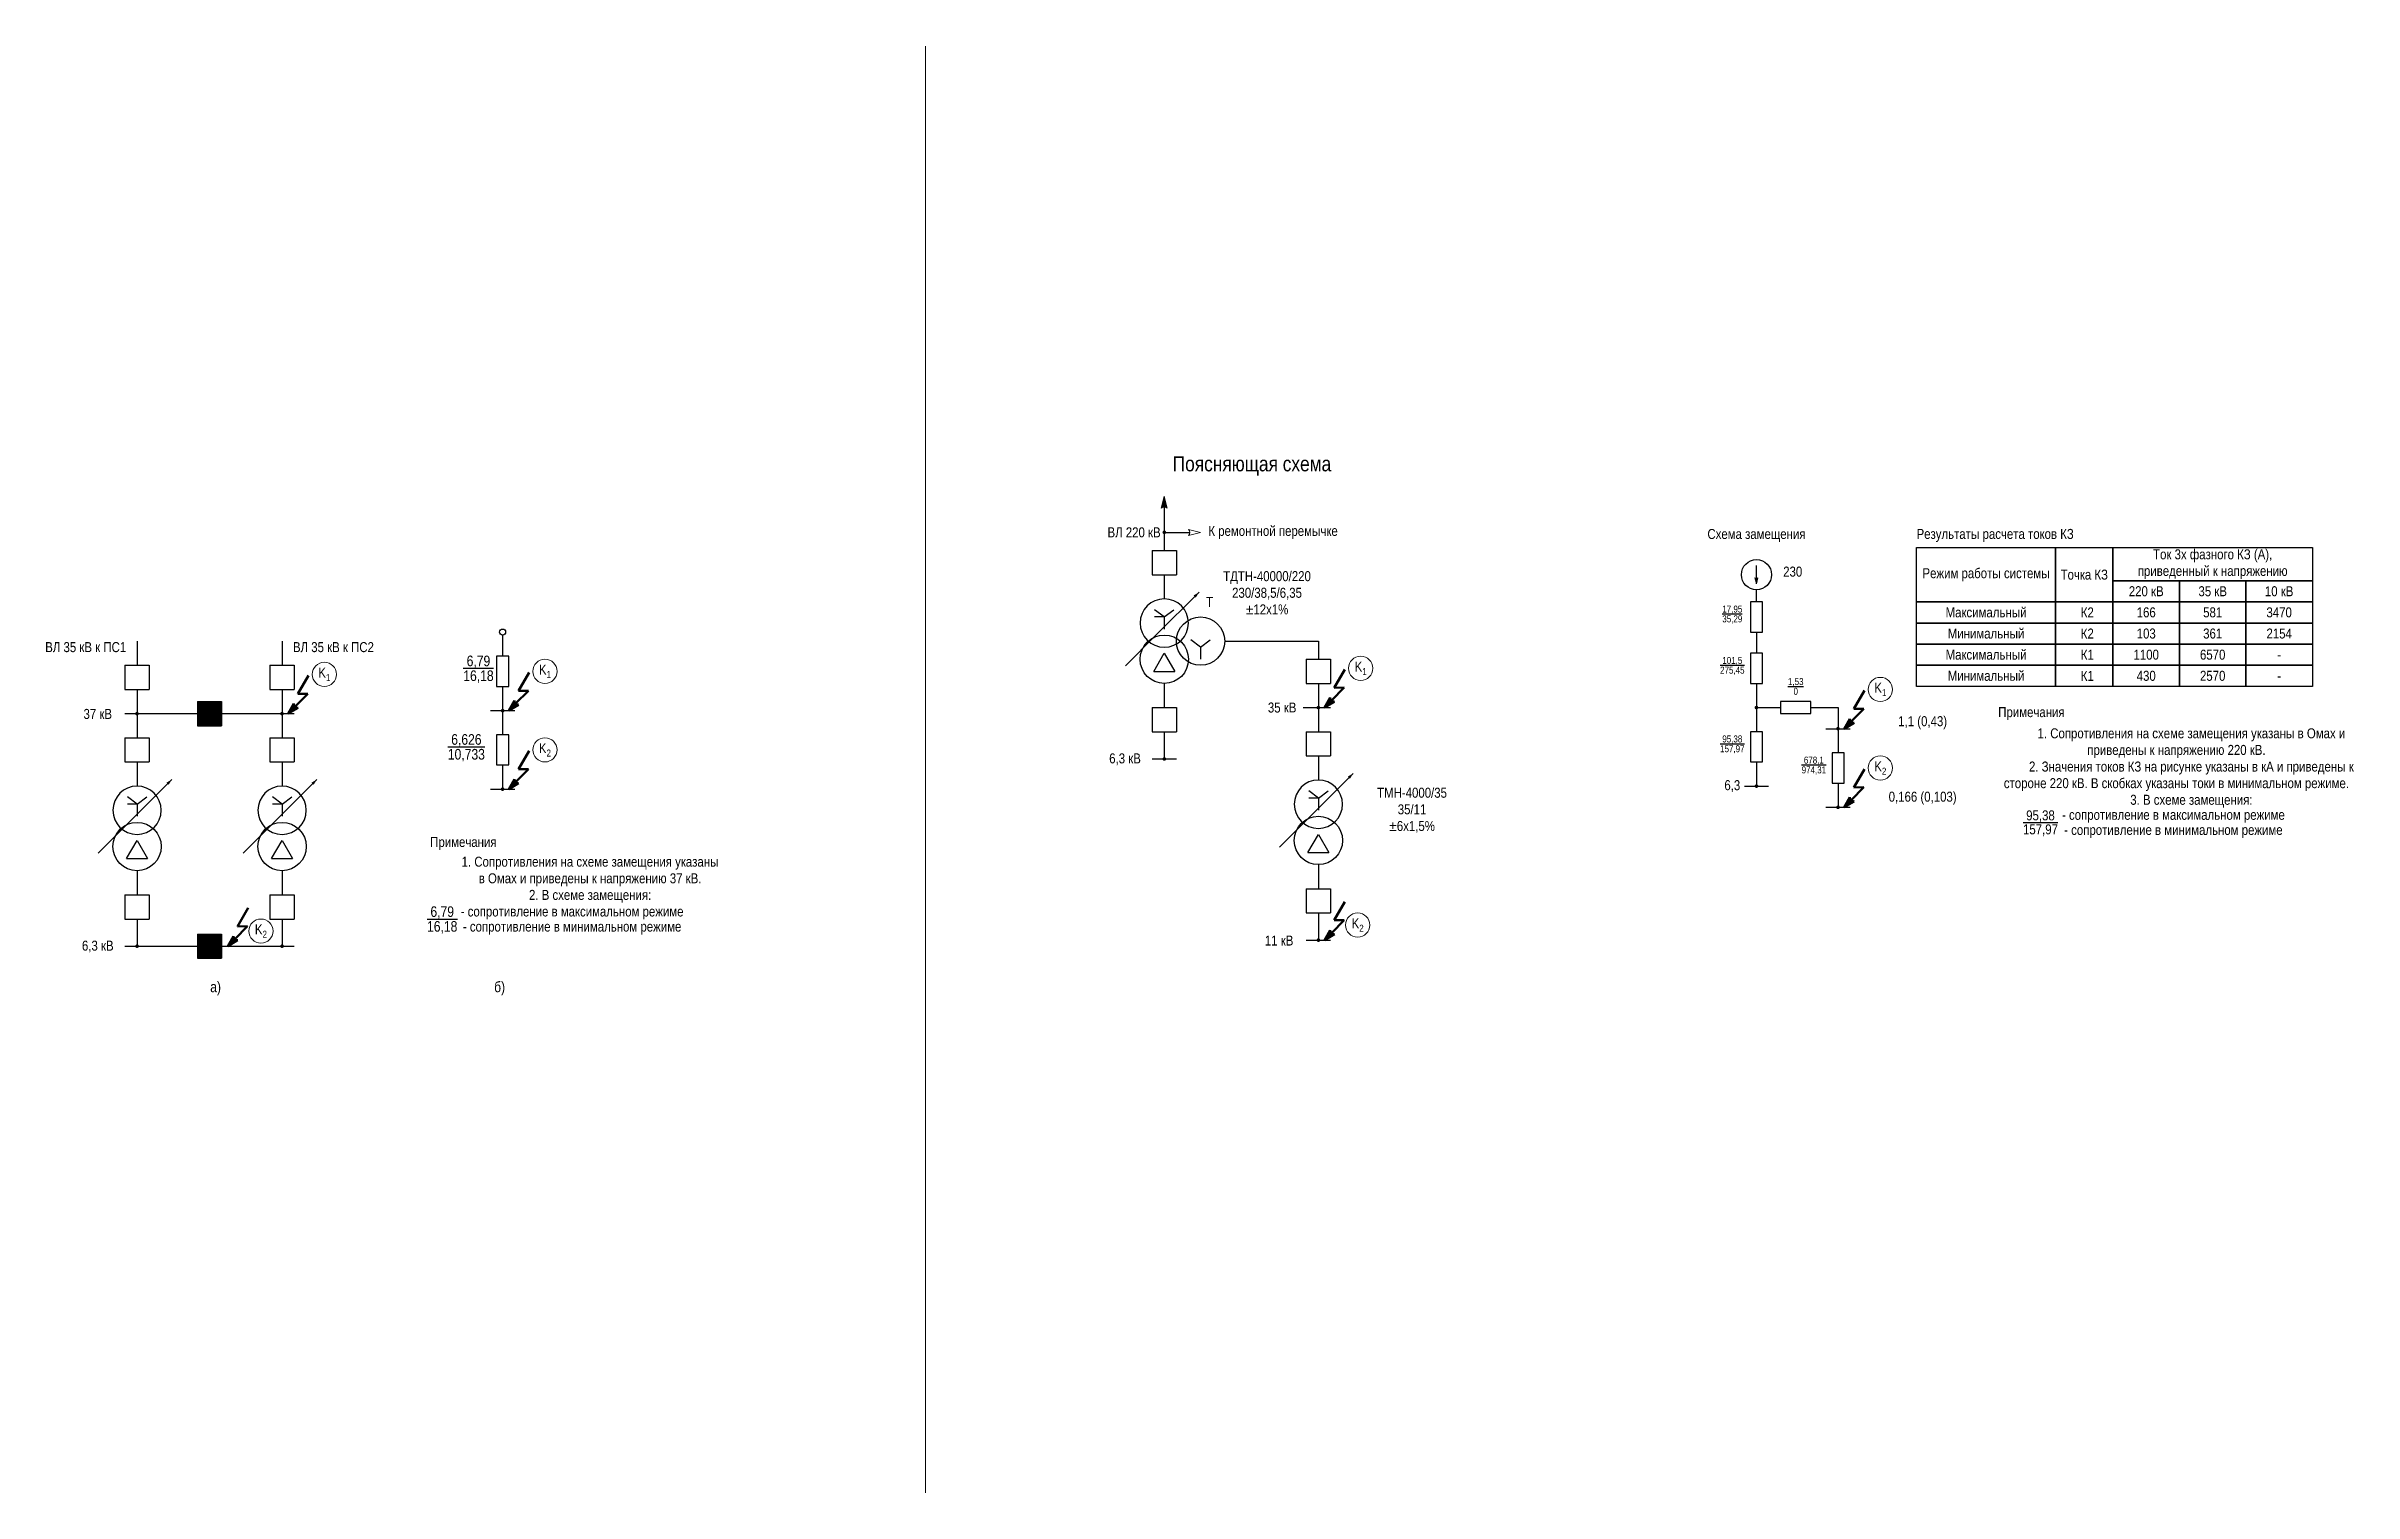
# Model space of a CAD drawing. Header units: millimetres. Extents: x 7846 to 8610, y 6278 to 6757.
import ezdxf
from ezdxf.enums import TextEntityAlignment as Align

# ---------------------------------------------------------------- set-up
doc = ezdxf.new("R2010")
doc.units = ezdxf.units.MM
doc.layers.add('Основная', color=7, linetype='Continuous', lineweight=30)
doc.layers.add('Тонкая', color=7, linetype='Continuous', lineweight=13)
doc.styles.add('Narrow', font='ARIALN.TTF')
doc.styles.add('Вывод', font='tahoma.ttf', dxfattribs={"height": 2.5})
doc.styles.add('Компонент', font='ARIALN.TTF', dxfattribs={"height": 3.5})
pattern_1 = [(0, (-12, 12), (0, 6.985), [5.08, -1.905]), (90, (-12, 12), (-6.985, 4e-16), [5.08, -1.905])]

# ---------------------------------------------------------------- blocks, each defined once
blk = doc.blocks.new('*U4')
at = {"color": 0}
for p, q in [((0, 0), (-8, 0)), ((-8, -8), (-8, 0)), ((0, -8), (0, 0)), ((0, -8), (-8, -8))]:
    blk.add_line(p, q, dxfattribs=at)
at = {"layer": 'Основная', "style": 'Компонент'}
blk.add_attdef('ОУ', text='', height=3.5, dxfattribs=at).set_placement((-15, -3), align=Align.MIDDLE_CENTER)
blk = doc.blocks.new('*U6')
at = {"ltscale": 0.25}
for p, q in [((-3.46, -4), (0, 2)), ((0, 2), (3.46, -4)), ((-3.46, -4), (3.46, -4))]:
    blk.add_line(p, q, dxfattribs=at)
blk.add_circle((0, 0), 8, dxfattribs=at)
at = {"layer": 'Основная', "style": 'Компонент'}
blk.add_attdef('ОУ', text='', height=3.5, dxfattribs=at).set_placement((17, 0), align=Align.MIDDLE_CENTER)
blk = doc.blocks.new('*U3')
at = {"ltscale": 0.25}
for p, q in [((0, 0), (-20, 0)), ((14.44, 0), (0, 0))]:
    blk.add_line(p, q, dxfattribs=at)
blk.add_lwpolyline([(-18, 0, 1, 0, 0), (-20, 0, 0, 0, 0)], format="xyseb", dxfattribs=at)
at = {"layer": 'Основная', "style": 'Вывод'}
blk.add_attdef('ОС', text='', height=2.5, dxfattribs=at).set_placement((3, 2), align=Align.MIDDLE_CENTER)
blk = doc.blocks.new('*U5')
at = {"ltscale": 0.25}
for q in [(-3.2, 4.4), (3.2, 4.4), (0, -2), (3.21, 2)]:
    blk.add_line((0, 2), q, dxfattribs=at)
blk.add_circle((0, 0), 8, dxfattribs=at)
at = {"layer": 'Основная', "style": 'Компонент'}
blk.add_attdef('ОУ', text='', height=3.5, dxfattribs=at).set_placement((-17, 0), align=Align.MIDDLE_CENTER)
blk = doc.blocks.new('*U46')
at = {"ltscale": 0.25}
for p, q in [((-3.46, -4), (0, 2)), ((0, 2), (3.46, -4)), ((-3.46, -4), (3.46, -4))]:
    blk.add_line(p, q, dxfattribs=at)
blk.add_circle((0, 0), 8, dxfattribs=at)
at = {"layer": 'Основная', "style": 'Компонент'}
blk.add_attdef('ОУ', text='', height=3.5, dxfattribs=at).set_placement((17, 0), align=Align.MIDDLE_CENTER)
blk = doc.blocks.new('*U49')
at = {"ltscale": 0.25}
for q in [(-3.2, 0.4), (3.2, 0.4), (0, -6)]:
    blk.add_line((0, -2), q, dxfattribs=at)
blk.add_circle((0, 0), 8, dxfattribs=at)
at = {"layer": 'Основная', "style": 'Компонент'}
blk.add_attdef('ОУ', text='', height=3.5, dxfattribs=at).set_placement((17, 0), align=Align.MIDDLE_CENTER)

msp = doc.modelspace()

# ---------------------------------------------------------------- hatches: boundary and pattern name
at = {"layer": 'Тонкая'}
h = msp.add_hatch(dxfattribs=at)
h.set_pattern_fill('ANGLE', color=256)
h.set_pattern_definition(pattern_1)
h.paths.add_polyline_path([(8216, 6608), (8212, 6609, -0.414214), (8212, 6607)])
h = msp.add_hatch(dxfattribs=at)
h.set_pattern_fill('ANGLE', color=256)
h.set_pattern_definition(pattern_1)
h.paths.add_polyline_path([(8216, 6608), (8212, 6609, -0.414214), (8212, 6607)])
h = msp.add_hatch(dxfattribs=at)
h.set_pattern_fill('ANGLE', color=256)
h.set_pattern_definition([(0, (-11, 15), (0, 6.985), [5.08, -1.905]), (90, (-11, 15), (-6.985, 4e-16), [5.08, -1.905])])
h.paths.add_polyline_path([(8217, 6611), (8213, 6612, -0.414214), (8213, 6610)])
h = msp.add_hatch(color=256, dxfattribs=at)
h.dxf.hatch_style = 1
h.paths.add_polyline_path([(8216, 6608), (8215, 6604, -0.414214), (8217, 6604)])
h = msp.add_hatch(dxfattribs=at)
h.set_pattern_fill('ANGLE', color=256)
h.set_pattern_definition([(0, (0, 0), (0, 6.985), [5.08, -1.905]), (90, (0, 0), (-6.985, 4e-16), [5.08, -1.905])])
h.paths.add_polyline_path([(8228, 6596), (8224, 6597, -0.414214), (8224, 6595)])
h = msp.add_hatch(color=256, dxfattribs=at)
h.dxf.hatch_style = 1
h.paths.add_polyline_path([(8412, 6579), (8412.5, 6581, -0.414214), (8411.5, 6581)])
h = msp.add_hatch(color=256, dxfattribs=at)
h.dxf.hatch_style = 1
h.paths.add_polyline_path([(7904, 6540), (7896, 6540), (7896, 6532), (7904, 6532)])
h = msp.add_hatch(color=256, dxfattribs=at)
h.dxf.hatch_style = 1
h.paths.add_polyline_path([(7926, 6536), (7929.3, 6537.95, -0.430578), (7927.91, 6539.33)])
h = msp.add_hatch(color=256, dxfattribs=at)
h.dxf.hatch_style = 1
h.paths.add_polyline_path([(7999, 6537), (8002.3, 6538.95, -0.430578), (8000.91, 6540.33)])
h = msp.add_hatch(color=256, dxfattribs=at)
h.dxf.hatch_style = 1
h.paths.add_polyline_path([(8269, 6538), (8272.3, 6539.95, -0.430578), (8270.91, 6541.33)])
h = msp.add_hatch(color=256, dxfattribs=at)
h.dxf.hatch_style = 1
h.paths.add_polyline_path([(8441, 6531), (8444.3, 6532.95, -0.430578), (8442.91, 6534.33)])
h = msp.add_hatch(color=256, dxfattribs=at)
h.dxf.hatch_style = 1
h.paths.add_polyline_path([(7999, 6511), (8002.3, 6512.95, -0.430578), (8000.91, 6514.33)])
h = msp.add_hatch(color=256, dxfattribs=at)
h.dxf.hatch_style = 1
h.paths.add_polyline_path([(8441, 6505), (8444.3, 6506.95, -0.430578), (8442.91, 6508.33)])
h = msp.add_hatch(color=256, dxfattribs=at)
h.dxf.hatch_style = 1
h.paths.add_polyline_path([(7904, 6463), (7896, 6463), (7896, 6455), (7904, 6455)])
h = msp.add_hatch(color=256, dxfattribs=at)
h.dxf.hatch_style = 1
h.paths.add_polyline_path([(7906, 6459), (7909.3, 6460.95, -0.430578), (7907.91, 6462.33)])
h = msp.add_hatch(color=256, dxfattribs=at)
h.dxf.hatch_style = 1
h.paths.add_polyline_path([(8269, 6461), (8272.3, 6462.95, -0.430578), (8270.91, 6464.33)])

# ---------------------------------------------------------------- linework, layer by layer
at = {"layer": 'Основная'}
for p, q in [((8216, 6604.41), (8216, 6590)), ((8216, 6596), (8224.41, 6596)), ((8412, 6584), (8412, 6585)), ((8216, 6582), (8216, 6574)), ((8412, 6579), (8412, 6584)), ((8412, 6573), (8412, 6577)), ((7997, 6562), (7997, 6555)), ((8412, 6563), (8412, 6556)), ((7876, 6560), (7876, 6552)), ((7924, 6560), (7924, 6552)), ((8216, 6546), (8216, 6538)), ((8267, 6546), (8267, 6538)), ((8412, 6546), (8412, 6538)), ((7876, 6544), (7876, 6536)), ((7924, 6544), (7924, 6536)), ((7997, 6545), (7997, 6537)), ((7872, 6536), (7896, 6536)), ((7876, 6536), (7876, 6528)), ((7904, 6536), (7928, 6536)), ((7924, 6536), (7924, 6528)), ((7993, 6537), (8001, 6537)), ((7997, 6537), (7997, 6529)), ((8262, 6538), (8271, 6538)), ((8267, 6538), (8267, 6530)), ((8412, 6538), (8412, 6530)), ((8412, 6538), (8420, 6538)), ((8435, 6531), (8443, 6531)), ((8439, 6531), (8439, 6523)), ((8216, 6530), (8216, 6521)), ((7876, 6520), (7876, 6512)), ((7924, 6520), (7924, 6512)), ((7997, 6519), (7997, 6511)), ((8212, 6521), (8220, 6521)), ((8267, 6522), (8267, 6514)), ((8412, 6520), (8412, 6512)), ((7993, 6511), (8001, 6511)), ((8408, 6512), (8416, 6512)), ((8439, 6513), (8439, 6505)), ((8435, 6505), (8443, 6505)), ((8267, 6486), (8267, 6478)), ((7876, 6484), (7876, 6476)), ((7924, 6484), (7924, 6476)), ((8267, 6470), (8267, 6461)), ((7876, 6468), (7876, 6459)), ((7924, 6468), (7924, 6459)), ((7872, 6459), (7896, 6459)), ((7904, 6459), (7928, 6459)), ((8263, 6461), (8271, 6461))]:
    msp.add_line(p, q, dxfattribs=at)
at = {"layer": 'Основная', "ltscale": 0.25, "const_width": 0.6}
for points in [[(8215.7, 6596, 1), (8216.3, 6596, 1)], [(8266.7, 6538, 1), (8267.3, 6538, 1)], [(8411.7, 6538, 1), (8412.3, 6538, 1)], [(7875.7, 6536, 1), (7876.3, 6536, 1)], [(7923.7, 6536, 1), (7924.3, 6536, 1)], [(7996.7, 6537, 1), (7997.3, 6537, 1)], [(8438.7, 6531, 1), (8439.3, 6531, 1)], [(8215.7, 6521, 1), (8216.3, 6521, 1)], [(7996.7, 6511, 1), (7997.3, 6511, 1)], [(8411.7, 6512, 1), (8412.3, 6512, 1)], [(8438.7, 6505, 1), (8439.3, 6505, 1)], [(7875.7, 6459, 1), (7876.3, 6459, 1)], [(7923.7, 6459, 1), (7924.3, 6459, 1)], [(8266.7, 6461, 1), (8267.3, 6461, 1)]]:
    msp.add_lwpolyline(points, format="xyb", close=True, dxfattribs=at)
at = {"layer": 'Основная'}
for points in [[(8465, 6591), (8511, 6591), (8511, 6573), (8465, 6573)], [(8511, 6591), (8530, 6591), (8530, 6573), (8511, 6573)], [(8530, 6591), (8596, 6591), (8596, 6580), (8530, 6580)], [(8530, 6580), (8552, 6580), (8552, 6573), (8530, 6573)], [(8552, 6580), (8574, 6580), (8574, 6573), (8552, 6573)], [(8574, 6580), (8596, 6580), (8596, 6573), (8574, 6573)], [(8410, 6573), (8410, 6563), (8414, 6563), (8414, 6573)], [(8465, 6573), (8511, 6573), (8511, 6566), (8465, 6566)], [(8511, 6573), (8530, 6573), (8530, 6566), (8511, 6566)], [(8530, 6573), (8552, 6573), (8552, 6566), (8530, 6566)], [(8552, 6573), (8574, 6573), (8574, 6566), (8552, 6566)], [(8574, 6573), (8596, 6573), (8596, 6566), (8574, 6566)], [(8465, 6566), (8511, 6566), (8511, 6559), (8465, 6559)], [(8511, 6566), (8530, 6566), (8530, 6559), (8511, 6559)], [(8530, 6566), (8552, 6566), (8552, 6559), (8530, 6559)], [(8552, 6566), (8574, 6566), (8574, 6559), (8552, 6559)], [(8574, 6566), (8596, 6566), (8596, 6559), (8574, 6559)], [(7995, 6555), (7995, 6545), (7999, 6545), (7999, 6555)], [(8410, 6556), (8410, 6546), (8414, 6546), (8414, 6556)], [(8465, 6559), (8511, 6559), (8511, 6552), (8465, 6552)], [(8511, 6559), (8530, 6559), (8530, 6552), (8511, 6552)], [(8530, 6559), (8552, 6559), (8552, 6552), (8530, 6552)], [(8552, 6559), (8574, 6559), (8574, 6552), (8552, 6552)], [(8574, 6559), (8596, 6559), (8596, 6552), (8574, 6552)], [(8465, 6552), (8511, 6552), (8511, 6545), (8465, 6545)], [(8511, 6552), (8530, 6552), (8530, 6545), (8511, 6545)], [(8530, 6552), (8552, 6552), (8552, 6545), (8530, 6545)], [(8552, 6552), (8574, 6552), (8574, 6545), (8552, 6545)], [(8574, 6552), (8596, 6552), (8596, 6545), (8574, 6545)], [(8430, 6540), (8420, 6540), (8420, 6536), (8430, 6536)], [(7995, 6529), (7995, 6519), (7999, 6519), (7999, 6529)], [(8410, 6530), (8410, 6520), (8414, 6520), (8414, 6530)], [(8437, 6523), (8437, 6513), (8441, 6513), (8441, 6523)]]:
    msp.add_lwpolyline(points, close=True, dxfattribs=at)
for points in [[(8236, 6560), (8267, 6560), (8267, 6554)], [(8430, 6538), (8439, 6538), (8439, 6531)]]:
    msp.add_lwpolyline(points, dxfattribs=at)
for centre, radius in [((8412, 6582), 5), ((7997, 6563), 1)]:
    msp.add_circle(centre, radius, dxfattribs=at)
at = {"layer": 'Тонкая'}
for p, q in [((8137, 6757), (8137, 6278)), ((8216, 6608), (8215, 6604)), ((8216, 6608), (8217, 6604)), ((8228, 6596), (8224, 6597)), ((8228, 6596), (8224, 6595)), ((8412, 6579), (8411.5, 6581)), ((8412, 6579), (8412.5, 6581))]:
    msp.add_line(p, q, dxfattribs=at)
at = {"layer": 'Тонкая', "lineweight": 50}
for p, q in [((7932.78, 6548.65), (7929.22, 6542.57)), ((8005.78, 6549.65), (8002.22, 6543.57)), ((8275.78, 6550.65), (8272.22, 6544.57)), ((7926, 6536), (7927.91, 6539.33)), ((7932.52, 6542.6), (7928.31, 6538.34)), ((7929.22, 6542.57), (7932.52, 6542.6)), ((7999, 6537), (8000.91, 6540.33)), ((7999, 6537), (8002.3, 6538.95)), ((8005.52, 6543.6), (8001.31, 6539.34)), ((8002.22, 6543.57), (8005.52, 6543.6)), ((8269, 6538), (8270.91, 6541.33)), ((8269, 6538), (8272.3, 6539.95)), ((8275.52, 6544.6), (8271.31, 6540.34)), ((8272.22, 6544.57), (8275.52, 6544.6)), ((8447.78, 6543.65), (8444.22, 6537.57)), ((7926, 6536), (7929.3, 6537.95)), ((8441, 6531), (8442.91, 6534.33)), ((8441, 6531), (8444.3, 6532.95)), ((8447.52, 6537.6), (8443.31, 6533.34)), ((8444.22, 6537.57), (8447.52, 6537.6)), ((8005.78, 6523.65), (8002.22, 6517.57)), ((8005.52, 6517.6), (8001.31, 6513.34)), ((8002.22, 6517.57), (8005.52, 6517.6)), ((8447.78, 6517.65), (8444.22, 6511.57)), ((7999, 6511), (8000.91, 6514.33)), ((7999, 6511), (8002.3, 6512.95)), ((8441, 6505), (8442.91, 6508.33)), ((8447.52, 6511.6), (8443.31, 6507.34)), ((8444.22, 6511.57), (8447.52, 6511.6)), ((8441, 6505), (8444.3, 6506.95)), ((7912.78, 6471.65), (7909.22, 6465.57)), ((8275.78, 6473.65), (8272.22, 6467.57)), ((7906, 6459), (7907.91, 6462.33)), ((7912.52, 6465.6), (7908.31, 6461.34)), ((7909.22, 6465.57), (7912.52, 6465.6)), ((8269, 6461), (8270.91, 6464.33)), ((8269, 6461), (8272.3, 6462.95)), ((8275.52, 6467.6), (8271.31, 6463.34)), ((8272.22, 6467.57), (8275.52, 6467.6)), ((7906, 6459), (7909.3, 6460.95))]:
    msp.add_line(p, q, dxfattribs=at)
at = {"layer": 'Тонкая'}
for centre in [(8011, 6550), (8281, 6551), (7938, 6549), (8453, 6544), (8011, 6524), (8453, 6518), (8280, 6466), (7917, 6464)]:
    msp.add_circle(centre, 4, dxfattribs=at)
for centre, radius, start, end in [((8216, 6603), 1.41, 45, 135), ((8223, 6596), 1.41, 315, 45), ((8412, 6581.5), 0.707, 225, 315)]:
    msp.add_arc(centre, radius, start, end, dxfattribs=at)
at = {"layer": 'Тонкая', "lineweight": 50}
for centre in [(7929.26, 6539.3), (8002.26, 6540.3), (8272.26, 6541.3), (8444.26, 6534.3), (8002.26, 6514.3), (8444.26, 6508.3), (7909.26, 6462.3), (8272.26, 6464.3)]:
    msp.add_arc(centre, 1.35, 178.76883, 271.95139, dxfattribs=at)

# ---------------------------------------------------------------- block references
at = {"layer": 'Основная', "ltscale": 0.25}
for name, p, rotation in [('*U4', (8212, 6582), 180), ('*U4', (8263, 6546), 180), ('*U4', (7872, 6544), 180), ('*U4', (7920, 6544), 180), ('*U4', (7896, 6532), 180), ('*U4', (8212, 6530), 180), ('*U4', (7872, 6520), 180), ('*U4', (7920, 6520), 180), ('*U4', (8263, 6522), 180), ('*U3', (8264.36, 6502.05), 224.9999999999999), ('*U3', (7873.36, 6500.05), 224.9999999999999), ('*U3', (7921.36, 6500.05), 224.9999999999999), ('*U4', (8263, 6470), 180), ('*U4', (7872, 6468), 180), ('*U4', (7920, 6468), 180), ('*U4', (7896, 6455), 180)]:
    msp.add_blockref(name, p, dxfattribs=dict(at, rotation=rotation))
at = {"layer": 'Основная', "ltscale": 0.35, "rotation": 224.9999999999999}
msp.add_blockref('*U3', (8213.36, 6562.05), dxfattribs=at)
at = {"layer": 'Основная', "ltscale": 0.35, "xscale": -1}
for p in [(8216, 6566), (7876, 6504), (7924, 6504), (8267, 6506)]:
    msp.add_blockref('*U5', p, dxfattribs=at)
at = {"layer": 'Основная', "ltscale": 0.35}
for name, p in [('*U46', (8216, 6554)), ('*U49', (8228, 6560)), ('*U6', (7876, 6492)), ('*U6', (7924, 6492)), ('*U6', (8267, 6494))]:
    msp.add_blockref(name, p, dxfattribs=at)

# ---------------------------------------------------------------- texts
at = {"layer": 'Основная', "attachment_point": 5, "style": 'Narrow'}
for s, insert, char_height, width in [('Поясняющая схема', (8245, 6618), 5, 84.9132), ('\\pi-9.9,l9.9,t9.9;ВЛ 220 кВ', (8206, 6596), 3.3, 35.9038), ('\\pi-9.9,l9.9,t9.9;К ремонтной перемычке', (8252, 6596), 3.3, 85.8278), ('Схема замещения', (8412, 6595), 3.3, 147.4852), ('\\A1;\\pi-9.9,l9.9,t9.9;Результаты расчета токов КЗ', (8491, 6595), 3.3, 147.4852), ('\\pi-9.9,l9.9,t9.9;230', (8424, 6583), 3.3, 40.3325), ('\\A1;\\pi-9.9,l9.9,t9.9;Режим работы системы', (8488, 6582), 3.3, 46), ('\\A1;\\pt9.9;Ток 3х фазного КЗ (А), приведенный к напряжению', (8563, 6585.5), 3.3, 64), ('\\A1;\\pi-9.9,l9.9,t9.9;ТДТН-40000/220\\P230/38,5/6,35\\P±12х1%', (8250, 6576), 3.3, 35.9038), ('\\A1;\\pi-9.9,l9.9,t9.9;Точка КЗ', (8520.5, 6582), 3.3, 19), ('\\A1;\\pi-9.9,l9.9,t9.9;220 кВ', (8541, 6576.5), 3.3, 22), ('\\A1;\\pi-9.9,l9.9,t9.9;35 кВ', (8563, 6576.5), 3.3, 22), ('\\A1;\\pi-9.9,l9.9,t9.9;10 кВ', (8585, 6576.5), 3.3, 22), ('\\pi-9.9,l9.9,t9.9;T', (8231, 6573), 3.3, 21.8485), ('\\A1;\\pi-9.9,l9.9,t9.9;{\\H0.7x;\\S17,95/35,29;} ', (8404, 6569), 3.3, 35.9038), ('\\A1;\\pi-9.9,l9.9,t9.9;Максимальный', (8488, 6569.5), 3.3, 46), ('\\A1;\\pi-9.9,l9.9,t9.9;К2', (8521.5, 6569.5), 3.3, 37), ('\\A1;\\pi-9.9,l9.9,t9.9;166', (8541, 6569.5), 3.3, 22), ('\\A1;\\pi-9.9,l9.9,t9.9;581', (8563, 6569.5), 3.3, 22), ('\\A1;\\pi-9.9,l9.9,t9.9;3470', (8585, 6569.5), 3.3, 22), ('\\A1;\\pi-9.9,l9.9,t9.9;Минимальный', (8488, 6562.5), 3.3, 46), ('\\A1;\\pi-9.9,l9.9,t9.9;К2', (8521.5, 6562.5), 3.3, 37), ('\\A1;\\pi-9.9,l9.9,t9.9;103', (8541, 6562.5), 3.3, 22), ('\\A1;\\pi-9.9,l9.9,t9.9;361', (8563, 6562.5), 3.3, 22), ('\\A1;\\pi-9.9,l9.9,t9.9;2154', (8585, 6562.5), 3.3, 22), ('\\pi-9.9,l9.9,t9.9;ВЛ 35 кВ к ПС1', (7859, 6558), 3.3, 35.9038), ('\\pi-9.9,l9.9,t9.9;ВЛ 35 кВ к ПС2', (7941, 6558), 3.3, 35.9038), ('\\A1;\\pi-15,l15,t15;{\\H0.7x;\\S6,79/16,18;} ', (7989, 6551), 5, 35.9038), ('\\A1;\\pi-9.9,l9.9,t9.9;{\\H0.7x;\\S101,5/275,45;} ', (8404, 6552), 3.3, 35.9038), ('\\A1;\\pi-9.9,l9.9,t9.9;Максимальный', (8488, 6555.5), 3.3, 46), ('\\A1;\\pi-9.9,l9.9,t9.9;К1', (8521.5, 6555.5), 3.3, 37), ('\\A1;\\pi-9.9,l9.9,t9.9;1100', (8541, 6555.5), 3.3, 22), ('\\A1;\\pi-9.9,l9.9,t9.9;6570', (8563, 6555.5), 3.3, 22), ('\\A1;\\pi-9.9,l9.9,t9.9;-', (8585, 6555.5), 3.3, 22), ('\\A1;\\pi-9.9,l9.9,t9.9;K{\\H0.7x;\\S^ 1;}', (7938, 6549), 3.3, 40.3325), ('\\A1;\\pi-9.9,l9.9,t9.9;K{\\H0.7x;\\S^ 1;}', (8011, 6550), 3.3, 40.3325), ('\\A1;\\pi-9.9,l9.9,t9.9;K{\\H0.7x;\\S^ 1;}', (8281, 6551), 3.3, 40.3325), ('\\A1;\\pi-9.9,l9.9,t9.9;{\\H0.7x;\\S1,53/0;} ', (8425, 6545), 3.3, 35.9038), ('\\A1;\\pi-9.9,l9.9,t9.9;K{\\H0.7x;\\S^ 1;}', (8453, 6544), 3.3, 40.3325), ('\\A1;\\pi-9.9,l9.9,t9.9;Минимальный', (8488, 6548.5), 3.3, 46), ('\\A1;\\pi-9.9,l9.9,t9.9;К1', (8521.5, 6548.5), 3.3, 37), ('\\A1;\\pi-9.9,l9.9,t9.9;430', (8541, 6548.5), 3.3, 22), ('\\A1;\\pi-9.9,l9.9,t9.9;2570', (8563, 6548.5), 3.3, 22), ('\\A1;\\pi-9.9,l9.9,t9.9;-', (8585, 6548.5), 3.3, 22), ('\\pi-9.9,l9.9,t9.9;35 кВ', (8255, 6538), 3.3, 40.3325), ('\\pi-9.9,l9.9,t9.9;37 кВ', (7863, 6535.87), 3.3, 40.3325), ('\\A1;\\pi-9.9,l9.9,t9.9;1,1 (0,43)', (8467, 6533), 3.3, 40.3325), ('Примечания', (8503, 6536), 3.3, 35.9038), ('\\pi9.9;1. Сопротивления на схеме замещения указаны в Омах и приведены к напряжению 220 кВ.\\P2. Значения токов КЗ на рисунке указаны в кА и приведены к стороне 220 кВ. В скобках указаны токи в минимальном режиме.\\P3. В схеме замещения:', (8551, 6518), 3.3, 117.5554), ('\\A1;\\pi-15,l15,t15;{\\H0.7x;\\S6,626/10,733;} ', (7985, 6525), 5, 35.9038), ('\\A1;\\pi-9.9,l9.9,t9.9;K{\\H0.7x;\\S^ 2;}', (8011, 6524), 3.3, 40.3325), ('\\A1;\\pi-9.9,l9.9,t9.9;{\\H0.7x;\\S95,38/157,97;} ', (8404, 6526), 3.3, 35.9038), ('\\pi-9.9,l9.9,t9.9;6,3 кВ', (8203, 6520.87), 3.3, 40.3325), ('\\A1;\\pi-9.9,l9.9,t9.9;{\\H0.7x;\\S678,1/974,31;} ', (8431, 6519), 3.3, 35.9038), ('\\A1;\\pi-9.9,l9.9,t9.9;K{\\H0.7x;\\S^ 2;}', (8453, 6518), 3.3, 40.3325), ('\\A1;\\pi-9.9,l9.9,t9.9;ТМН-4000/35\\P35/11\\P±6х1,5%', (8298, 6504), 3.3, 35.9038), ('\\pi-9.9,l9.9,t9.9;6,3', (8404, 6512), 3.3, 40.3325), ('\\A1;\\pi-9.9,l9.9,t9.9;0,166 (0,103)', (8467, 6508), 3.3, 40.3325), ('\\A1;\\pi-9.9,l9.9,t9.9;\\S95,38/157,97; ', (8506, 6500), 3.3, 35.9038), ('- сопротивление в максимальном режиме', (8550, 6502), 3.3, 99.0947), ('Примечания', (7984, 6493), 3.3, 35.9038), ('- сопротивление в минимальном режиме', (8550, 6497), 3.3, 99.0947), ('\\pi9.9;1. Сопротивления на схеме замещения указаны \\Pв Омах и приведены к напряжению 37 кВ.\\P2. В схеме замещения:', (8021, 6481), 3.3, 115.4199), ('\\A1;\\pi-9.9,l9.9,t9.9;{\\H1.06061x;\\S6,79/16,18;\\H1.42857x; }', (7977, 6468), 3.3, 35.9038), ('- сопротивление в максимальном режиме', (8020, 6470), 3.3, 99.0947), ('\\A1;\\pi-9.9,l9.9,t9.9;K{\\H0.7x;\\S^ 2;}', (7917, 6464), 3.3, 40.3325), ('- сопротивление в минимальном режиме', (8020, 6465), 3.3, 99.0947), ('\\pi-9.9,l9.9,t9.9;11 кВ', (8254, 6460.87), 3.3, 40.3325), ('\\A1;\\pi-9.9,l9.9,t9.9;K{\\H0.7x;\\S^ 2;}', (8280, 6466), 3.3, 40.3325), ('\\pi-9.9,l9.9,t9.9;6,3 кВ', (7863, 6458.87), 3.3, 40.3325), ('а)', (7902, 6445), 3.5, 61.8106), ('б)', (7996, 6445), 3.5, 61.8106)]:
    msp.add_mtext(s, dxfattribs=dict(at, insert=insert, char_height=char_height, width=width))

doc.saveas('drawing.dxf')
